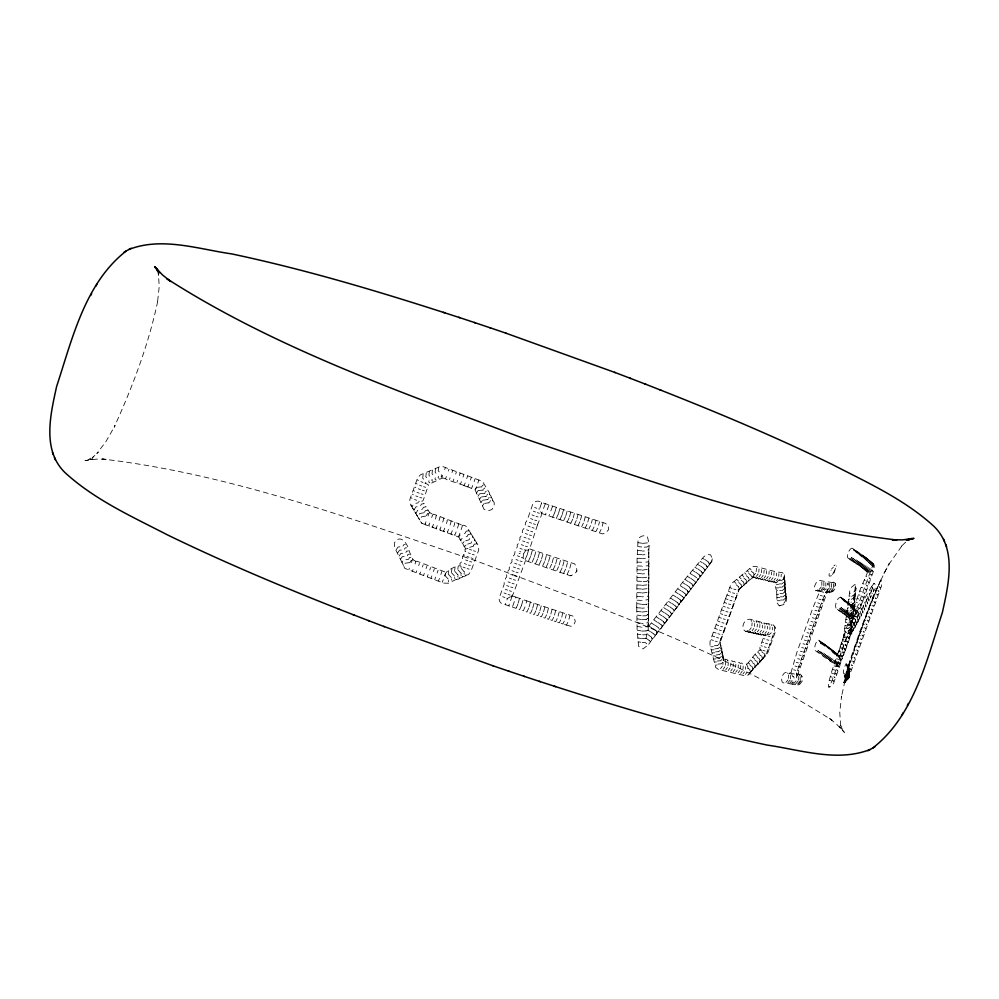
<?xml version="1.0" encoding="UTF-8"?>
<svg xmlns="http://www.w3.org/2000/svg" width="999" height="999" viewBox="0 0 999 999"><rect width="100%" height="100%" fill="white"/><g stroke="black" fill="none" stroke-linecap="round" stroke-linejoin="round"><path stroke-width="0.75" stroke-dasharray="5 3.75" d="M849.749 671.216L848.114 669.093L845.266 673.888C840.846 674.874 845.004 666.021 846.103 663.561L848.064 666.083C852.11 669.879 839.747 675.848 845.604 674.462L848.151 671.178L848.401 666.658M849.462 674.812L846.915 678.096L845.092 678.721L848.875 675.336L849.25 673.813L846.715 677.122C842.207 678.721 850.286 675.336 849.025 673.014L850.898 671.478L881.53 585.963L881.767 581.443L880.718 580.082L873.163 596.216L859.265 633.204L847.839 666.945L848.139 671.178L844.18 675.599L845.891 675.024L848.451 671.74L848.688 667.22L846.453 664.16L848.775 669.13M636.725 607.167L637.125 629.607L638.586 646.303L642.981 648.913L648.051 645.029L645.391 642.619L641.495 642.469M868.531 559.602L869.879 561.351L869.754 563.673L868.531 559.602L866.995 558.753L867.756 561.838L867.869 559.765L866.47 557.942L852.06 548.151C848.476 548.988 844.505 559.777 850.211 558.441M869.442 560.327L870.828 562.125L870.703 564.572L870.504 562.3L868.993 560.364M870.366 561.088L871.752 562.887L871.615 565.459L871.415 563.074L869.917 561.113M871.278 561.875L872.626 563.636L872.489 566.346L872.277 563.823L870.828 561.913M722.252 653.821L723.576 657.929L722.889 664.585M847.951 669.567L846.116 663.586M745.641 666.708L745.441 669.293M723.513 659.103L726.935 659.515L727.809 660.514L729.457 660.127L730.344 661.138L732.03 660.789L732.829 661.725L734.415 661.288L735.276 662.287L736.85 661.85L737.737 662.849L739.285 662.424L740.172 663.436L741.72 662.999L742.582 663.985L746.415 664.023L747.951 667.27L747.839 669.767M757.392 624.125L757.13 626.972M765.022 625.811L764.847 628.471M769.979 626.873L769.854 629.407M772.414 627.384L772.327 629.857M792.619 684.253L784.889 682.979C778.471 683.878 782.904 669.467 787.574 672.989L788.673 672.315L789.547 673.276C792.257 671.278 792.669 677.547 792.557 679.17M819.954 606.843L797.552 670.029L796.478 673.601L796.428 679.894M840.084 659.39L840.034 660.164L840.097 658.029L838.086 654.632L838.486 652.434L849.562 618.868L850.649 618.656M856.63 614.248L856.655 613.099M856.842 611.013L852.996 606.618L853.596 607.492M720.316 642.307L720.529 646.141L719.842 641.745L739.135 589.385L719.917 643.069L719.867 641.77M720.966 645.416L721.128 649.2L720.441 644.792M856.493 563.011L855.931 563.873L857.654 563.898M856.98 564.073L858.765 564.772M858.178 564.922L859.852 565.634M859.377 565.759L860.913 566.483M872.139 562.649L873.476 564.373L873.326 567.207L873.114 564.572L871.74 562.737M445.017 575.362L445.417 574.288C444.567 571.166 460.914 562.737 461.238 566.895L461.014 567.507M489.385 494.63L489.535 493.031L482.442 481.318L441.396 466.046L420.454 474.812L417.607 477.947L409.915 499.263L409.665 502.335L412.088 506.793L413.736 503.721L418.106 502.859M490.871 497.814L491.158 496.328L489.585 494.33M492.357 500.998L492.694 499.463L491.171 497.365M409.865 562.587L404.795 563.286L403.509 565.534L404.757 568.356L443.431 583.079L448.351 583.254L456.443 579.308M456.443 579.432L458.891 578.995L459.602 577.809M459.59 578.084L462.087 577.534L462.762 576.311M462.749 576.735L465.272 576.061L465.934 574.812M541.495 512.45L541.258 515.721L537.45 524.837M761.962 651.198L759.864 649.25L759.977 647.327L763.723 636.613L764.572 635.152L765.946 634.914M524.05 549.85L527.834 550.187L529.67 548.926L537.524 524.825M529.67 548.926L574.6 563.873L576.585 567.045L576.86 571.278L573.938 574.413L570.329 575.774L525.486 560.626L524.675 558.99L521.391 557.28M636.725 607.117L637.087 557.604L638.111 539.085C640.109 536.088 644.23 534.577 647.377 536.813C648.463 540.846 651.173 549.562 646.715 550.911L642.432 551.061M648.925 549.138L648.563 554.208L642.419 554.882M648.938 552.484L648.551 558.016L642.394 558.703M642.332 570.167L648.801 569.08L648.938 555.968M648.938 559.54L648.538 561.838L642.382 562.524M648.938 566.545L648.501 569.467M648.938 563.061L648.513 565.646L642.357 566.346M648.751 568.518L648.476 573.276L642.307 573.975M648.938 570.079L648.451 577.085L642.27 577.797M648.925 573.763L648.738 580.494L647.727 580.469M648.9 577.459L648.401 584.715L642.207 585.414M648.888 581.168L648.376 588.523L642.17 589.235M648.863 584.877L648.339 592.32L642.145 593.044M648.838 588.598L648.588 599.512L642.057 600.661M648.813 592.332L648.301 596.128L642.107 596.853M648.776 596.141L648.563 603.321L646.328 604.32M648.488 602.747L648.189 607.542L641.982 608.266M648.701 603.808L648.151 611.338L641.932 612.075M648.663 607.567L648.401 618.506L647.377 618.518M648.626 611.338L648.438 614.71L647.414 614.722M648.588 615.109L647.976 626.535L641.733 627.285M648.538 618.955L648.014 622.739L641.783 623.488M648.476 622.964L647.976 626.535M648.239 625.511L648.226 629.757L645.891 638.536M649.15 640.297L650.461 641.932L647.552 645.666M651.96 638.548L652.896 638.199L649.675 642.944M653.958 634.078L655.269 635.726L651.785 640.222M656.78 632.33L657.704 631.98L653.895 637.487M655.344 625.386L658.641 627.809L659.115 629.208L660.102 628.87L656.056 634.702M661.163 624.725L662.462 626.41L658.291 631.805M664.859 623.301L664.884 622.639L663.985 622.976M665.946 618.481L667.245 620.192L660.539 628.883M669.63 617.082L668.343 615.359M672.027 613.96L672.065 613.286L671.166 613.623M674.412 610.851L673.114 609.115M676.785 607.729L675.499 605.993M679.17 604.62L679.208 603.933L678.333 604.258M680.706 601.123L681.593 600.811L662.762 625.986M683.928 598.376L682.642 596.603M686.301 595.254L685.014 593.481M688.673 592.132L688.711 591.433L687.849 591.745M691.033 589.01L691.083 588.299L690.222 588.611M692.594 585.476L693.443 585.177L693.406 585.889L667.357 620.004M688.523 592.245L695.704 582.754L694.492 580.943M695.704 582.754L698.139 579.532L696.852 577.809M699.7 576.073L700.536 575.774L700.486 576.51L693.144 586.076M702.06 572.939L702.884 572.639L702.846 573.376L698.139 579.532M704.42 569.792L705.244 569.505L705.207 570.242L700.599 576.273M706.78 566.658L707.592 566.358L707.554 567.107L703.059 573.001M709.128 563.511L709.939 563.224L709.902 563.973L705.531 569.717M684.64 579.645L703.721 556.818L706.942 554.507L710.601 554.845L712.362 558.866L712.25 560.839L708.166 566.221M723.513 660.351L723.638 658.004M750.636 671.49L748.613 674.762L745.454 675.923L718.606 669.592L715.684 667.457L710.027 645.366L710.039 641.383L725.499 598.726M755.481 666.208L752.172 670.217L764.622 656.231L766.895 652.647L768.318 647.252M760.364 660.863L757.941 664.622L756.73 664.884M762.749 658.216L760.314 661.987L758.99 662.25M765.072 655.581L762.687 659.34L761.288 659.602M748.288 630.831L745.679 631.468L743.456 629.57C741.545 625.149 744.929 619.018 750.012 619.193L766.258 623.538L772.539 624.188L775.511 627.509L775.261 632.03L767.607 653.408L765.059 656.693L763.598 656.955M725.549 598.638L731.143 583.928L752.135 566.608L755.544 566.433L776.098 571.828L782.442 572.627L784.39 574.862L783.716 579.12M784.39 574.862L784.115 582.429M826.985 588.985L827.597 591.096L799.637 669.193L796.965 676.623L795.042 678.234M835.414 568.294L834.252 572.514L832.092 575.274L835.276 569.255L834.902 567.657M836.475 566.108L836.375 565.958M839.472 663.348L840.122 663.299L840.009 665.371L833.603 683.254L831.056 686.538L828.533 687.125L828.72 682.18L831.817 671.203L843.481 637.037L849.762 591.046L851.323 587.412L855.032 584.39L856.168 585.739L855.931 590.272L851.935 593.518M840.758 662.587L840.871 660.426L842.569 658.216L842.681 656.156L842.032 656.193M842.095 658.865L842.207 656.718L843.843 654.645L850.249 636.775L850.586 633.716C848.725 617.607 853.858 601.311 855.519 584.952M843.418 655.144L850.074 636.55L850.199 634.402L849.525 634.44M848.238 678.92L847.439 672.327L848.775 674.05L848.526 678.571M850.686 633.89L850.898 629.994M850.711 629.083L850.898 629.894C840.309 647.402 838.011 669.18 829.07 687.212M848.775 678.209L849.025 673.688L847.651 671.902L848.675 676.286M848.988 677.821L849.362 668.806L847.502 666.308M872.539 563.424L874.287 565.097L874.038 569.617L851.41 632.842L846.465 637.275M850.823 629.395L851.885 633.828L849.999 636.251L850.336 635.052M852.197 626.048L853.596 629.12L853.496 630.881L851.635 633.291L851.972 632.092M856.031 610.152L855.893 612.799L854.957 608.891M853.808 623.076L855.206 626.161L855.107 627.934L853.258 630.319L853.596 629.12M855.394 620.104L856.805 623.189L856.705 624.987L854.869 627.36L855.206 626.161M856.98 617.132L858.303 622.027L856.368 624.412M858.553 614.16L859.877 619.068L857.941 621.44M860.114 611.176L861.438 616.096L859.515 618.481M861.662 608.191L862.999 613.124L861.063 615.509M863.211 605.194L864.547 610.152L862.612 612.524M864.734 602.197L866.071 607.18L864.135 609.552M866.245 599.2L867.594 604.195L865.658 606.555M867.756 596.203L869.105 601.198L867.169 603.571M869.255 593.194L870.604 598.214L868.668 600.574M871.403 586.888L874.063 583.254L871.328 591.246L872.102 595.217L870.266 597.452M872.202 587.162L873.675 590.222L873.576 592.22L871.877 594.393L872.202 593.231M774.487 626.198L774.4 631.181L768.843 647.489M843.743 682.579L847.402 679.457M845.978 681.855L844.13 682.479L845.703 681.281M880.718 580.082L869.005 608.154L853.171 652.372L847.127 671.728L848.563 674.163L848.039 678.521L844.542 681.755L846.44 681.106M846.615 680.719L844.767 681.343L846.116 680.519M846.79 664.81L847.864 666.957L843.718 682.479M780.157 579.507C775.449 580.769 773.351 591.346 779.12 591.046M776.573 591.133L776.822 594.343L779.445 594.255M860.476 566.595L861.925 567.332M861.525 567.432L862.911 568.156M862.587 568.244L863.848 568.98M863.648 569.03L864.759 569.78M425.836 482.23C424.275 484.602 429.72 483.441 428.171 486.051L423.189 500.312L422.327 501.223L418.531 500.949M785.664 593.943L784.739 577.584M776.822 594.343L776.985 602.747L779.232 605.806C783.84 605.456 787.15 599.762 785.551 595.654L785.539 592.782M785.926 597.04L785.551 595.654M844.292 675.424L844.392 676.161L846.153 675.561L848.7 672.277L848.95 667.757L847.052 665.284L848.413 671.69L844.18 675.599M848.388 668.069C851.897 672.752 844.093 674.1 844.817 677.21L846.565 676.623L849.113 673.326M844.692 676.847L848.863 672.639M849 673.326L844.942 677.01L845.017 678.234L846.827 677.622L849.387 674.337M511.276 596.84L513.299 593.818L525.486 560.626M848.313 678.159L849.575 675.199M848.763 677.397L849.237 675.711M849.15 675.636L848.139 678.321M849.312 674.575L848.538 677.359M790.921 672.926L796.965 652.172L813.011 607.579L819.068 592.956L825.374 587.499M576.885 570.641L576.498 571.753M648.526 602.147L648.738 599.999M648.9 545.791L646.728 547.09L642.457 547.24M721.041 647.851L721.902 648.9L721.715 652.272L721.628 648.538M722.289 653.483L721.678 650.986M712.362 558.866L710.801 562.712M864.585 569.942L865.634 570.579M865.496 570.704L866.483 571.366M866.42 571.416L867.419 572.702L860.451 588.96L853.945 607.579M847.701 666.857L849.512 669.318L849.162 677.434L845.691 682.205L843.805 682.854M825.611 592.257L827.996 591.495L825.611 592.257L819.979 606.693L820.903 607.255M827.671 589.61L825.811 592.17M848.888 674.762L845.104 678.046L845.166 679.17L846.952 678.571L849.5 675.287M845.179 678.521L844.33 682.13L846.228 681.493M856.805 623.189L856.443 624.338M858.403 620.204L858.041 621.353M859.977 617.232L859.615 618.369M861.55 614.248L861.188 615.384M863.099 611.251L862.749 612.387M864.647 608.266L864.297 609.402M866.183 605.269L865.846 606.443M867.706 602.26L867.382 603.433M869.217 599.263L868.868 600.387M870.716 596.253L870.391 597.414M873.675 590.222L873.363 591.371L875.037 589.21L875.286 584.69L874.375 583.503M831.53 575.724L829.482 576.211L828.97 575.137L829.707 571.553L831.305 569.929M788.536 674.999L788.548 678.383M790.546 675.324L790.559 678.783M798.301 676.46L798.326 680.244M800.162 676.71L800.187 680.569M821.815 582.042L821.827 585.414M823.838 582.367L823.85 585.814M825.811 582.667L825.836 586.201M827.372 583.179L827.372 584.977M828.321 583.329L828.333 585.139M829.694 583.241L829.719 586.937M831.58 583.503L831.618 587.287M833.441 583.753L833.478 587.612M460.164 534.927L458.641 537L425.749 524.85L425.062 523.314M429.42 526.236L428.721 524.737M433.079 527.622L432.392 526.161M463.798 485.339L446.116 479.408L445.367 478.246M436.738 528.983L436.076 527.572M440.359 530.319L439.76 528.995M444.056 531.705L443.456 530.407M447.752 533.066L447.152 531.818M451.411 534.415L450.849 533.229M455.069 535.739L454.557 534.64M492.744 500.399L494.23 502.609L494.13 506.456L491.808 509.54L488.598 510.689L484.115 509.465L475.037 489.835L467.495 486.75M466.034 545.067L464.435 546.64L458.266 536.038M849.412 676.61L846.852 679.894L844.992 680.531L848.426 677.497M848.588 676.972L845.079 680.119L846.927 679.47L849.475 676.186M849.512 675.736L846.952 679.02L845.142 679.645L848.725 676.435L847.252 679.657M412.063 560.789L411.363 562.474M415.759 562.137L415.022 563.998M428.696 514.31L428.009 515.996M419.468 563.486L418.693 565.521M432.405 515.659L431.668 517.519M445.342 467.819L444.655 469.518M423.176 564.835L422.365 567.032M436.101 517.007L435.339 519.043M449.038 469.18L448.314 471.041M426.898 566.171L426.049 568.543M439.822 518.344L439.011 520.554M452.747 470.529L451.973 472.552M430.619 567.519L429.732 570.054M443.544 519.692L442.682 522.065M456.468 471.865L455.644 474.075M434.353 568.856L433.429 571.565M447.265 521.028L446.378 523.576M460.177 473.214L459.328 475.586M438.099 570.192L437.125 573.064M450.999 522.377L450.062 525.087M463.911 474.55L463.012 477.097M441.833 571.515L440.821 574.562M454.732 523.701L453.758 526.585M467.632 475.924L466.708 478.596M445.367 573.788L444.53 576.061M458.479 525.037L457.467 528.084M471.353 477.322L470.404 480.107M462.225 526.373L461.176 529.582M475.074 478.758L474.113 481.605M478.821 480.094L477.822 483.104M512 595.791L515.871 597.127L512.412 607.067L505.107 604.582C501.273 604.732 498.239 601.186 499.388 597.427L504.17 584.353L504.17 582.255L505.457 580.606L505.419 578.496L506.73 576.848L506.668 574.737L508.004 573.089L507.954 570.991L509.315 569.368L509.265 567.257L510.639 565.646L510.576 563.536L511.95 561.913L511.888 559.802L513.274 558.191L513.211 556.081L514.597 554.47L515.184 550.486L517.257 547.027L517.207 544.917L518.606 543.319L518.556 541.208L519.942 539.61L519.905 537.499L521.291 535.889L521.253 533.791L522.627 532.18L522.589 530.082L523.976 528.471L523.976 526.398L525.362 524.787L525.387 522.714L526.748 521.103L526.798 519.043L528.146 517.42L532.667 504.458C534.203 500.861 538.748 500.062 541.67 502.485L605.544 523.414L608.216 525.824L608.516 529.782L605.831 532.879L602.459 533.928L541.495 513.411M528.633 549.737L527.097 555.094M541.421 503.508L541.67 502.485M519.517 598.339L517.882 604.12M532.28 550.536L530.669 556.281M545.304 503.783L541.645 513.461M535.814 551.773L534.24 557.38M548.951 505.019L545.417 514.772M515.934 597.127L526.773 600.874L525.274 606.306M539.348 553.021L537.824 558.491M552.597 506.231L548.888 515.996M530.394 602.135L528.933 607.442M542.869 554.258L541.396 559.59M556.231 507.48L554.857 512.275M534.003 603.396L532.604 608.553M546.403 555.481L544.979 560.676M559.852 508.753L558.553 513.349M537.624 604.645L536.263 609.665M549.912 556.705L548.538 561.763M563.498 509.952L562.225 514.485M541.221 605.894L539.922 610.751M553.434 557.929L552.11 562.837M567.12 511.138L565.884 515.596M544.83 607.13L543.568 611.85M556.942 559.14L555.669 563.911M570.741 512.362L569.555 516.695M548.414 608.366L547.215 612.924M560.451 560.339L559.215 564.972M574.35 513.611L573.214 517.794M552.01 609.59L550.861 613.998M563.948 561.55L562.762 566.033M577.971 514.772L576.86 518.881M555.581 610.814L554.495 615.072M567.444 562.737L566.308 567.082M581.58 515.946L580.506 519.967M559.153 612.025L558.116 616.133M570.928 563.923L569.842 568.131M585.164 517.145L584.14 521.041M562.724 613.224L561.738 617.182M588.748 518.369L587.774 522.115M566.283 614.422L565.347 618.231M592.345 519.48L591.396 523.176M569.83 615.621L568.943 619.268M595.928 520.629L595.017 524.225M599.487 521.803L598.626 525.274M603.034 522.989L602.235 526.311M512.212 595.904L508.778 605.806M719.105 643.793L719.355 643.156M725.474 665.159L725.761 661.925M728.046 665.709L728.321 662.549M730.594 666.258L730.856 663.161M733.129 666.795L733.366 663.761M756.168 571.628L756.48 568.331M735.626 667.307L735.851 664.347M758.765 572.19L759.053 568.968M738.111 667.819L738.323 664.934M761.325 572.752L761.6 569.592M740.584 668.331L740.771 665.496M763.885 573.289L764.135 570.204M751.86 625.911L752.097 622.789M743.019 668.818L743.194 666.058M766.408 573.826L766.645 570.804M754.507 626.448L754.72 623.401M768.918 574.35L769.143 571.391M771.403 574.862L771.603 571.977M759.727 627.484L759.902 624.587M773.863 575.362L774.05 572.539M762.299 627.984L762.462 625.174M776.31 575.849L776.473 573.101M778.721 576.336L778.883 573.651M767.369 628.945L767.482 626.286M781.118 576.798L781.255 574.188M517.857 604.17L516.446 607.579M521.466 605.531L519.68 609.565L512.412 607.067M525.049 606.917L523.326 610.764L519.68 609.565M554.72 512.662L552.647 517.207M558.354 513.923L556.293 518.419M847.127 671.728L847.539 666.395M423.151 474.488L422.702 478.184L425.799 481.493M426.261 473.026L425.799 476.698L428.921 480.057M429.383 471.54L428.896 475.212L432.055 478.608M432.492 470.067L432.005 473.726L435.202 477.16M435.614 468.593L435.102 472.252L438.336 475.724M438.686 467.307L438.224 470.766L441.483 474.275M448.751 570.579L448.214 573.788M451.91 569.08L451.411 572.215M455.069 567.594L454.607 570.654M458.241 566.096L457.804 569.08M847.751 670.666C859.365 634.502 871.24 597.027 889.472 563.149L884.003 573.289L884.839 571.79M844.992 680.531L845.129 679.894M847.976 668.056L849.699 670.292L849.3 677.035L846.752 680.319L844.929 680.931L848.226 678.009M657.704 631.98L657.33 632.729M660.102 628.87L659.665 629.682M662.499 625.749L662.012 626.623M667.282 619.53L666.72 620.466M669.667 616.408L669.093 617.357M672.065 613.286L671.478 614.248M674.45 610.177L673.838 611.151M676.822 607.055L676.348 608.004M679.208 603.933L678.995 604.795M683.965 597.677L681.343 601.673M686.338 594.555L683.716 598.551M688.711 591.433L686.113 595.429M691.083 588.299L690.846 589.173M695.804 582.042L695.404 582.979M698.176 578.908L697.589 579.895M700.536 575.774L699.987 576.723M702.884 572.639L702.497 573.463M705.244 569.505L704.782 570.392M707.592 566.358L707.255 567.132M750.911 671.415L748.613 674.762M753.321 668.781L749.912 672.777M755.731 666.146L754.557 667.519M758.129 663.498L754.582 667.582M760.514 660.851L759.377 662.3M762.899 658.204L761.75 659.665M765.271 655.556L764.135 657.017M844.942 680.931L841.27 697.764L841.558 696.066L839.772 712.512L840.609 725.574L840.309 723.626L842.969 731.181L839.447 726.211L844.417 732.429L836.45 724.025L828.246 717.469L832.017 720.229C722.464 650.037 598.039 607.142 477.035 561.188C354.495 519.98 231.256 474.163 102.185 458.991L106.856 459.265L96.416 459.128L84.99 460.601L92.757 458.928L86.925 460.551L93.806 456.418L92.37 457.742L98.252 452.172L96.828 453.496L105.807 441.808L114.997 425.711L114.161 427.21C132.567 386.8 148.514 344.755 157.73 301.236L157.442 302.934L159.228 286.488L158.391 273.426M403.009 545.991L403.721 544.717L405.269 544.617M404.445 549.238L405.157 547.927L406.668 547.827M418.643 502.247L419.18 501.136M405.869 552.484L406.605 551.123L408.079 551.036M420.567 505.606L421.566 504.033L424.125 503.671L422.727 500.986M407.317 555.719L408.042 554.333L409.49 554.233M422.49 508.953L423.501 507.33L426.086 506.83L424.15 503.596M408.753 558.965L409.49 557.529L410.901 557.442M424.425 512.3L425.437 510.614L428.022 510.089L426.086 506.83M410.202 562.212L410.914 560.751M426.348 515.646L427.322 513.948M482.117 485.864L483.354 484.802M483.628 488.998L484.815 487.987M485.152 492.132L486.263 491.171M486.663 495.254L487.724 494.355M488.186 498.389L489.185 497.539M489.697 501.51L490.646 500.711M510.501 596.778L507.542 598.413L505.107 604.582M523.576 553.758L525.811 550.362M541.408 503.521L539.485 509.178L540.796 512.137M476.461 487.537L475.037 489.835M477.922 490.796L476.486 493.094M462.125 538.311L460.701 540.234L459.852 539.36M479.395 494.068L477.972 496.278M464.085 541.695L462.687 543.481L461.888 542.669M480.869 497.327L479.47 499.463M482.33 500.586L480.956 502.647M483.803 503.846L482.442 505.831M461.913 525.849C463.748 523.588 468.531 527.597 468.793 530.019L468.381 530.993M468.793 530.094L470.779 533.266L470.354 534.265M470.779 533.341L472.777 536.5L472.34 537.537M472.777 536.563L474.762 539.735L474.313 540.809M474.775 539.785L476.76 542.969L476.286 544.08M648.376 588.523L648.613 587.35M648.339 592.32L648.588 591.133M648.301 596.128L648.551 594.929M648.151 611.338L648.413 610.152M648.114 615.134L648.376 613.935M783.94 579.183L784.128 576.947M784.64 588.836L784.889 586.276M784.989 592.107L785.089 589.36M855.144 591.258L855.706 589.847M851.348 599.412L854.545 597.202L854.669 593.718L855.069 599.063L851.036 602.347M854.844 598.638L854.232 600.149M854.545 601.56L853.92 603.084L850.711 605.282M853.546 610.289L852.909 611.875L849.687 614.06M853.196 613.199L852.547 614.797L849.325 616.982M852.834 616.096L852.172 617.719L848.95 619.892M852.459 618.993L851.797 620.629L848.563 622.802M847.751 628.608L850.998 626.448L851.685 624.775M851.273 627.659L850.586 629.345L847.339 631.493M850.861 630.531L850.161 632.242L846.915 634.39M428.971 480.731L428.746 482.042L429.932 482.867M432.105 479.233L431.855 480.581L433.017 481.393M435.239 477.734L434.977 479.12L436.101 479.907M438.374 476.248L438.086 477.659L439.185 478.434M441.521 474.75L441.196 476.161M442.594 475.249L442.157 476.735M425.949 521.74L425.512 523.226M446.341 476.535L445.829 478.159M409.315 568.219L408.866 569.705M429.695 523.026L429.183 524.65M450.087 477.822L449.5 479.582M413.049 569.505L412.537 571.128M433.441 524.3L432.867 526.061M453.846 479.108L453.196 481.006M416.808 570.791L416.221 572.552M437.2 525.586L436.551 527.484M457.604 480.382L456.88 482.417M420.567 572.065L419.905 573.963M440.971 526.86L440.247 528.896M461.376 481.668L460.589 483.828M424.325 573.351L423.601 575.387M444.742 528.146L443.943 530.319M465.159 482.942L464.298 485.239M428.096 574.625L427.297 576.798M448.514 529.42L447.652 531.718M468.931 484.203L468.007 486.65M431.868 575.899L431.019 578.184M452.297 530.694L451.361 533.129M472.727 485.477L471.715 488.049M435.651 577.172L434.752 579.545M456.081 531.955L455.082 534.54M476.511 486.738L475.799 488.786M439.435 578.433L438.511 580.869M459.865 533.229L458.803 535.939M443.231 579.707L442.232 582.267M448.289 580.357L448.651 581.743M451.436 578.921L451.785 580.232M454.582 577.472L454.92 578.733M457.742 576.036L458.054 577.222M460.901 574.6L461.188 575.724M464.048 573.164L464.323 574.213M523.151 557.792L523.476 554.033M527.072 555.169L525.087 559.64M530.619 556.418L528.471 561.151M534.128 557.717L532.03 562.337M537.637 559.015L535.589 563.523M541.146 560.314L539.135 564.697M561.95 515.259L559.939 519.617M544.642 561.6L542.682 565.859M565.534 516.583L563.573 520.804M528.658 608.229L526.948 612.012L523.326 610.764M548.139 562.887L546.228 567.02M569.118 517.894L567.207 521.99M532.255 609.54L530.556 613.261L526.948 612.012M551.635 564.16L549.762 568.181M572.702 519.205L570.841 523.176M535.839 610.864L534.19 614.46L530.556 613.261M555.119 565.434L553.296 569.33M576.273 520.516L574.462 524.35M539.423 612.175L537.812 615.634L534.19 614.46M558.591 566.708L556.818 570.479M579.845 521.803L578.084 525.511M542.994 613.473L541.408 616.87L537.812 615.634M562.075 567.969L560.339 571.615M583.404 523.101L581.693 526.673M565.546 569.218L563.861 572.739M546.565 614.772L545.004 618.081L541.408 616.87M586.962 524.388L585.302 527.822M569.005 570.466L567.37 573.876M550.124 616.058L548.601 619.268L545.004 618.081M590.509 525.661L588.898 528.971M553.671 617.345L552.21 620.416L548.601 619.268M594.055 526.935L592.482 530.107M557.23 618.618L555.769 621.628L552.322 620.516M597.577 528.196L596.066 531.243M560.764 619.892L559.34 622.814L555.769 621.628M601.111 529.445L599.637 532.367M564.298 621.153L562.912 623.963L559.34 622.814M567.819 622.414L566.483 625.087L562.912 623.963M870.728 590.184L871.378 591.221L850.811 629.782L850.611 628.97M849.475 624.937L856.355 612.911M432.13 515.209L433.728 514.173L462.4 525.174M435.839 516.545L436.513 515.609M415.497 561.688L416.845 561.163L445.554 572.165M439.548 517.894L440.197 516.982M443.256 519.218L443.843 518.381M446.978 520.554L447.552 519.742M450.711 521.89L451.286 521.091M454.445 523.214L454.982 522.465M458.179 524.537L458.641 523.838M521.565 605.232L523.164 599.6M473.314 546.041L474.238 544.155L475.686 544.018M856.867 613.498L857.379 610.876L871.39 586.9M414.048 510.114L415.671 507.005L420.079 506.156M396.253 549.625L398.052 547.015L402.497 546.565M410.689 504.994L415.971 513.411L417.619 510.277L422.053 509.453M397.689 552.834L399.463 550.224L403.958 549.775M399.125 556.043L400.886 553.446L405.432 552.984M414.672 511.738L417.894 516.683L419.555 513.561L424.026 512.737M400.562 559.253L402.31 556.655L406.905 556.181M416.608 515.009L419.83 519.955L421.516 516.833L426.011 516.021M403.509 565.534L401.985 562.462L403.346 560.089L408.379 559.39M845.166 679.17L849.262 675.262M647.202 633.728L645.941 634.74L641.62 634.877M738.448 589.86L749.188 580.244L745.928 583.091M755.606 573.189L750.199 579.682M758.154 573.876L756.405 576.348M760.689 574.537L758.965 576.96M763.199 575.199L761.5 577.559M765.684 575.836L764.023 578.146M722.327 666.158L720.541 668.693M768.156 576.473L766.52 578.733M724.874 666.832L723.126 669.305M770.604 577.11L768.98 579.295M727.409 667.494L725.686 669.917M773.026 577.722L771.44 579.857M729.919 668.156L728.221 670.516M775.424 578.321L773.975 580.344M751.198 627.784L749.462 630.157M732.404 668.806L730.731 671.116M777.796 578.921L776.273 580.943M753.795 628.446L752.085 630.756M734.864 669.442L733.229 671.69M756.368 629.108L754.695 631.343M737.312 670.067L735.701 672.252M758.915 629.745L757.279 631.917M739.735 670.679L738.149 672.814M761.438 630.381L759.927 632.442M742.132 671.291L740.584 673.363M763.935 630.993L762.362 633.041M744.517 671.877L742.981 673.9M766.408 631.605L764.934 633.553M746.865 672.464L745.366 674.425M768.855 632.205L767.394 634.09M771.278 632.779L769.267 634.552L765.059 635.052M851.648 596.465L854.832 594.255L854.957 590.771L855.619 591.62M854.545 597.202L855.369 596.141L855.893 588.686L855.219 587.812L855.768 588.836M850.386 608.216L853.596 606.018L853.77 602.547L854.37 603.309M850.037 611.138L853.258 608.953L853.446 605.481L853.783 610.751L852.909 611.875M848.163 625.699L851.398 623.538L851.672 620.092L851.922 625.249L851.048 626.336M516.033 608.341L516.433 607.592M871.84 570.691L872.277 570.117L871.078 571.515L867.469 572.564M819.168 589.447L821.278 586.975M821.178 589.772L823.338 587.237M830.768 591.233L833.203 588.399M785.888 682.404L787.986 679.932M787.899 682.742L790.059 680.207M789.872 683.054L792.082 680.456M792.494 683.391L793.643 682.055M793.743 683.653L796.066 680.931M797.477 684.19L799.912 681.355M828.908 590.958L831.293 588.186M791.545 683.241L792.669 681.917M795.629 683.928L798.001 681.156M802.609 654.994L803.596 655.594M888.635 564.66L902.172 545.504L900.748 546.828L906.63 541.258L905.194 542.582M648.388 626.76L684.615 579.67M752.16 670.179L750.336 672.652M844.717 676.51L846.378 676.098L848.925 672.814L849.175 668.294L847.277 665.846M746.715 664.323C751.31 660.077 755.731 651.261 761.076 649.725M818.581 610.364L819.58 610.976M752.409 577.847L753.546 576.448M854.145 618.581L850.424 618.718M834.202 651.798L836.6 654.308L836.475 656.643L835.089 652.322L837.549 655.082L837.412 657.542L836.525 653.87M836.038 653.246L838.461 655.844L838.323 658.428L837.399 654.595M836.912 653.958L839.347 656.593L839.197 659.303L838.248 655.294M784.552 585.651L784.852 580.544M784.852 588.873L785.014 583.566M785.139 592.095L785.164 586.6M785.414 595.304L785.326 589.635M785.689 598.526L786.213 593.631L785.314 592.494M854.832 594.255L855.656 593.206M853.92 603.084L854.769 601.997L854.382 596.665L854.894 597.739M853.596 606.018L854.445 604.919M853.258 608.953L854.12 607.829L854.083 599.6L854.582 600.699M852.547 614.797L853.433 613.661L853.121 608.403L853.596 609.565M852.172 617.719L853.071 616.558L852.771 611.338L853.233 612.512M851.797 620.629L852.696 619.455L852.422 614.26L852.871 615.446M851.398 623.538L852.322 622.352L852.559 617.832L852.047 617.17L850.698 617.794L853.808 615.396L852.147 617.132L852.497 618.381M850.586 629.345L851.523 628.134L851.285 623.001L851.71 624.238M850.161 632.242L851.111 631.018L850.898 625.898L851.298 627.16M831.168 649.55L833.528 651.922L833.428 653.87L832.666 650.898M832.217 650.312L834.59 652.722L834.477 654.807L832.342 649.825M833.016 650.811L835.614 653.521L835.489 655.731L834.664 652.409M827.559 589.984L829.345 587.974M855.319 616.82L856.58 616.47M826.648 646.39L826.435 645.591L828.958 648.576L828.883 650.024L828.258 647.752M827.821 647.19L827.634 646.428L830.157 649.437L830.069 650.998L827.846 646.453M828.596 647.527L831.318 650.274L831.23 651.96L830.531 649.338M830.094 648.776L832.442 651.098L832.342 652.921L831.618 650.124M468.019 548.339L464.997 549.25L465.097 551.311L463.723 552.822L463.836 554.882L462.45 556.393L462.587 558.466L461.176 559.977L461.376 562.062L459.927 563.561L460.077 564.972M419.842 519.955L418.556 518.306M820.616 642.707L821.053 643.93L821.078 643.256C817.856 635.152 813.074 647.165 815.371 650.624L830.706 661.588L832.816 661.326L834.065 659.727L831.73 662.374L833.803 662.112L835.114 660.414L832.629 663.149L834.752 662.886L836.138 661.101L833.541 663.91L835.664 663.648L837.125 661.775L834.477 664.66L836.55 664.397L838.074 662.437L835.176 664.822L836.65 666.395C848.139 632.305 860.651 597.702 873.326 563.973L872.926 563.336M821.565 643.056L821.29 641.995L823.8 646.003L823.301 644.43M822.889 643.905L822.614 642.869L825.124 647.015L824.587 645.279M824.175 644.742L823.925 643.781L826.473 646.852L826.41 648.026L825.848 646.103M825.424 645.566L825.211 644.742L827.734 647.714L827.659 649.025L827.072 646.927M740.896 587.612L741.658 587.1L738.511 589.959M743.431 585.339L744.18 584.827L740.971 587.712M745.966 583.154L746.678 582.542L743.468 585.439M820.216 642.195L819.929 641.083L822.439 644.967L821.977 643.568M441.208 476.186L442.12 478.121L428.284 484.64M415.684 561.263L413.037 559.765L410.939 560.726M647.702 580.469L646.54 581.455L642.245 581.605M647.389 614.722L646.203 615.734L641.882 615.884M646.153 619.542L647.352 618.518M646.003 630.943L647.839 630.332M781.38 580.794L783.378 579.083M781.693 584.04L783.691 582.33M781.992 587.275L783.99 585.564M717.432 645.591L719.055 644.205M782.279 590.509L784.277 588.798M718.031 648.663L719.667 647.252M782.567 593.743L784.565 592.032M718.618 651.723L720.279 650.299M782.841 596.965L784.839 595.254M719.205 654.782L720.878 653.346M783.104 600.187L785.114 598.476M719.779 657.841L721.478 656.393M720.341 660.901L722.065 659.427M720.903 663.948L722.652 662.462M824.612 590.047L826.023 588.836M559.977 572.352L560.676 572.14M563.424 573.501L564.185 573.264M567.694 574.388L566.908 574.65M755.269 576.997L752.846 577.185M753.471 577.734L754.844 577.297L755.993 578.346L757.804 577.634M755.993 578.346L757.379 577.909L758.628 578.933L760.314 578.246M758.528 578.945L759.939 578.508L761.051 579.545L762.799 578.858M761.138 579.557L762.424 579.095L763.473 580.119L765.259 579.445M765.009 579.657L765.908 580.694L767.707 580.032M767.469 580.232L768.343 581.256L770.129 580.606M768.343 581.256L772.527 581.181M770.791 581.805L774.899 581.73M745.679 631.468L749.138 632.155L750.886 631.443M748.276 632.08L751.723 632.754L753.471 632.055M750.886 632.667L754.27 633.329L756.018 632.654M753.433 633.254L756.805 633.903L758.541 633.241M755.943 633.816L759.302 634.452L761.026 633.816M758.441 634.377L761.787 635.002L763.498 634.365M851.136 605.207L850.324 604.395L853.371 607.929L853.246 610.214C853.895 606.643 847.664 601.635 854.295 608.678L854.157 611.088L853.296 607.504M852.746 606.805L852.11 605.869L855.181 609.427L855.044 611.95L854.145 608.204M831.705 568.706L833.316 567.37M637.549 550.486L641.72 550.811M637.474 554.358L641.708 554.632M637.387 558.229L641.683 558.453M637.287 562.1L641.658 562.275M637.25 565.946L641.633 566.096M637.225 569.755L641.608 569.917M637.212 573.563L641.583 573.726M637.187 577.372L641.545 577.547M637.162 581.181L641.52 581.356M637.137 584.989L641.483 585.177M637.112 588.798L641.445 588.985M637.087 592.607L641.408 592.794M637.062 596.391L641.37 596.603M637.05 600.187L641.333 600.411M637.012 607.754L641.246 608.016M637 611.538L641.196 611.825M842.482 599.338C838.186 594.942 851.26 604.52 850.399 605.606L850.299 607.529L849.55 604.607M847.439 601.972L851.423 606.393L851.31 608.441L850.536 605.344M848.463 602.759L852.409 607.167L852.297 609.328L851.485 606.068M849.475 603.546L850.324 604.395M752.197 578.121L748.438 580.831L749.75 580.444M833.84 565.884L835.114 564.959M796.478 673.601L797.214 674.425L798.201 673.751L799.837 675.649M799.063 674.675L800.037 674.013L802.372 676.748L802.122 681.268L799.575 684.552L798.039 685.064L792.707 684.215M841.433 598.051C837.412 594.255 831.967 611.488 839.048 608.94M637.699 546.553L641.745 546.99M861.837 613.486L861.588 613.486M860.276 616.47L860.014 616.47M858.715 619.442L859.19 619.005L858.428 619.442M857.142 622.414L857.641 621.952L856.83 622.414M855.556 625.374L856.081 624.887L855.231 625.374M853.958 628.334L854.507 627.822L853.621 628.334M852.347 631.293L852.921 630.756L851.985 631.293M850.723 634.253L851.335 633.678L850.349 634.24M849.088 637.2L849.724 636.6L848.7 637.2M427.372 513.898L430.07 512.799L432.804 514.248M815.758 590.821L818.094 590.072C810.539 593.044 816.22 577.31 821.453 580.844L833.116 582.692M832.991 582.529L833.703 582.13L835.651 583.778L835.401 588.299L832.854 591.583L827.272 592.569L829.882 591.733L828.671 591.982M482.042 486.713L481.406 486.938M483.541 489.897L482.867 490.122M485.052 493.069L484.328 493.319M486.563 496.241L485.789 496.503M488.074 499.413L487.25 499.7M489.585 502.584L488.711 502.884M473.289 546.166L469.692 547.377M798.039 685.064L801.298 680.431L801.548 675.686M465.684 540.859L469.08 539.785L470.254 537.637L471.803 537.487M467.669 544.13L471.066 543.044L472.24 540.896L473.738 540.759M837.986 654.67L837.187 653.808M829.207 592.832C832.979 591.97 835.339 587.2 835.276 583.304M817.844 591.121L820.129 590.384L817.856 591.158L817.194 590.234M820.154 591.283L819.255 590.559M837.374 609.39L838.536 610.264L840.196 609.802M838.536 610.264L839.697 611.101L841.308 610.664M839.697 611.101L840.846 611.925L842.394 611.5M840.846 611.925L843.443 612.337M842.007 612.737L843.044 613.561L844.455 613.161M843.044 613.561L845.441 613.985M844.068 614.36L846.39 614.785M845.092 615.147L847.314 615.584M846.116 615.908L848.188 616.371M847.015 616.695L849.05 617.145M847.914 617.582L849.862 617.906M763.398 634.452L760.963 634.927M764.572 635.152L762.374 634.552M774.737 581.868L773.139 582.342M775.923 582.742L774.525 581.88M776.148 582.717L775.474 582.879M820.753 591.146L819.692 591.458M765.871 634.977L763.398 635.451M836.65 666.395L838.211 665.871L841.283 661.8L841.395 659.727L840.758 659.765M849.187 558.703L849.4 559.465L851.535 559.378M850.574 559.615L850.723 560.377L852.821 560.302M851.885 560.539L852.035 561.263L854.083 561.213M853.221 561.438L853.371 562.15L855.306 562.125M834.427 651.535L835.139 652.534M571.216 575.624L570.329 575.774M827.272 592.569L826.822 591.72M642.469 543.406L648.513 542.757M642.02 604.47L646.316 604.32M779.407 580.619L780.731 580.631M779.108 583.978L781.031 583.866M779.445 587.2L781.305 587.1M779.769 590.421L781.58 590.322M641.833 619.68L646.103 619.53M780.082 593.631L781.855 593.543M780.394 596.84L782.105 596.765M780.694 600.049L782.354 599.987M641.67 631.081L645.941 630.931M641.558 638.673L645.816 638.523M714.285 645.816L717.107 645.504M714.922 648.875L717.694 648.563M715.534 651.922L718.256 651.623M716.158 654.969L718.83 654.682M716.77 658.016L719.38 657.742M717.369 661.063L719.929 660.789M717.956 664.098L720.479 663.836M467.944 530.944L466.258 531.106L465.109 533.254L461.351 534.253M469.867 534.215L468.256 534.378L467.095 536.525L463.449 537.549M778.458 584.602L776.186 584.715M778.795 587.824L776.323 587.924M779.757 597.464L776.997 597.552M780.057 600.674L777.172 600.749M849.537 593.294L850.361 593.144M849.088 596.266L850.062 596.091M848.526 599.263L849.749 599.038M848.114 602.222L849.437 601.972M847.689 605.169L849.1 604.907M848.763 607.842L847.289 608.054M848.401 610.764L846.89 610.951M848.039 613.686L846.515 613.861M847.664 616.608L846.203 616.783M847.289 619.517L845.816 619.68M713.373 646.703L710.726 646.79M846.89 622.427L845.416 622.577M714.01 649.762L711.45 649.862M846.478 625.337L845.017 625.474M846.066 628.234L844.63 628.359M714.635 652.809L712.2 652.921M845.641 631.131L844.242 631.256M715.247 655.856L712.986 655.981M845.204 634.015L843.843 634.153M715.858 658.903L713.786 659.04M844.742 636.912L843.481 637.037M716.47 661.937L714.585 662.1M717.057 664.972L715.396 665.159M481.218 486.875L476.735 487.375M482.679 490.059L478.309 490.584M484.14 493.256L479.882 493.781M485.614 496.441L481.456 496.99M487.075 499.637L483.029 500.187M488.536 502.822L484.602 503.384M641.758 543.169L637.961 542.682M641.283 604.22L637.412 603.671M641.146 615.621L637.3 615.084M641.096 619.43L637.287 618.881M641.046 623.226L637.262 622.689M640.983 627.022L637.225 626.485M640.933 630.819L637.287 630.294M640.871 634.615L637.587 634.14M640.809 638.411L637.824 637.974M640.746 642.207L638.074 641.808M465.896 575.362L468.456 574.587L470.841 571.528L478.683 550.162L478.746 546.203L476.76 543.006M747.065 631.131L748.039 631.043M749.687 631.73L750.661 631.643M752.309 632.317L753.258 632.23M754.819 632.904L755.831 632.804M757.342 633.466L758.378 633.366M759.864 634.015L760.901 633.915M872.164 571.228L872.826 571.191M870.828 574.949L871.49 574.912M869.492 578.671L870.166 578.621M737.936 590.109L738.611 590.059M868.168 582.392L868.83 582.342M736.613 593.831L737.274 593.781M866.832 586.101L867.507 586.063M879.644 587.562L880.306 587.524M735.276 597.539L735.951 597.502M865.509 589.822L866.17 589.785M825.711 592.707L826.373 592.669M878.308 591.283L878.983 591.246M733.953 601.261L734.615 601.223M864.172 593.543L864.834 593.493M824.375 596.428L825.049 596.391M876.985 595.004L877.646 594.967M732.617 604.982L733.278 604.944M862.836 597.265L863.511 597.215M823.051 600.149L823.713 600.099M875.648 598.726L876.323 598.676M731.28 608.703L731.955 608.653M861.513 600.973L862.174 600.936M821.715 603.871L822.377 603.821M874.325 602.447L874.987 602.397M729.957 612.424L730.619 612.375M860.176 604.695L860.851 604.657M820.379 607.579L821.053 607.542M872.989 606.156L873.65 606.118M728.621 616.133L729.295 616.096M858.853 608.416L859.515 608.379M819.055 611.301L819.717 611.263M871.652 609.877L872.327 609.84M727.297 619.855L727.959 619.817M857.517 612.137L858.178 612.087M817.719 615.022L818.393 614.972M870.329 613.598L870.991 613.548M725.961 623.576L726.623 623.526M816.395 618.743L817.057 618.693M868.993 617.32L869.654 617.27M724.625 627.297L725.299 627.247M854.857 619.567L855.519 619.53M815.059 622.452L815.721 622.414M867.656 621.028L868.331 620.991M723.301 631.006L723.963 630.968M853.521 623.289L854.182 623.251M813.723 626.173L814.397 626.136M866.333 624.75L866.995 624.712M721.965 634.727L722.627 634.69M852.184 627.01L852.859 626.96M812.399 629.894L813.061 629.845M773.463 633.578L774.1 633.528M864.997 628.471L865.671 628.421M720.629 638.448L721.303 638.411M850.861 630.731L851.523 630.681M811.063 633.616L811.725 633.566M772.177 637.137L772.826 637.1M863.673 632.192L864.335 632.142M719.305 642.17L719.967 642.12M809.727 637.337L810.401 637.287M770.903 640.696L771.54 640.659M862.337 635.913L862.999 635.864M848.201 638.161L848.863 638.124M808.403 641.046L809.065 641.008M848.438 638.311L849.075 638.274M769.63 644.268L770.266 644.218M861.001 639.622L861.675 639.585M846.865 641.882L847.801 641.845M807.067 644.767L807.741 644.73M768.356 647.827L768.993 647.789M859.677 643.344L860.339 643.306M845.878 645.466L846.515 645.429M845.529 645.604L846.203 645.554M805.743 648.488L806.405 648.438M767.082 651.385L767.719 651.348M858.341 647.065L859.015 647.015M844.592 649.038L845.241 649M844.205 649.325L844.867 649.275M804.407 652.21L805.069 652.16M857.017 650.786L857.679 650.736M843.318 652.622L843.955 652.572M842.869 653.034L843.531 652.996M803.071 655.918L803.745 655.881M855.681 654.495L856.343 654.457M841.533 656.755L842.207 656.718M801.747 659.64L802.409 659.602M854.345 658.216L855.019 658.179M840.209 660.476L840.871 660.426M800.411 663.361L801.086 663.311M853.021 661.937L853.683 661.887M799.088 667.082L799.749 667.032M851.685 665.659L852.347 665.609M838.198 666.92L838.835 666.882M797.751 670.804L798.413 670.754M850.349 669.38L851.023 669.33M836.912 670.491L837.562 670.454M796.415 674.512L797.09 674.475M835.639 674.075L836.275 674.025M834.352 677.647L835.002 677.609M847.689 676.81L848.363 676.773M833.079 681.218L833.715 681.181M793.543 676.473L792.482 676.398M779.232 605.806L783.691 604.645L786.25 601.348L786.488 596.828L785.751 595.879M425.749 524.85L421.753 523.214L419.455 519.443M855.806 563.186L854.557 562.312M445.292 478.571L442.332 477.947M467.457 486.9L463.761 485.539M875.599 590.659L876.323 590.871M874.013 594.305L874.999 594.592M872.514 597.976L873.663 598.314M871.053 601.66L872.327 602.035M823.576 589.535L824.5 590.009M869.592 605.344L871.003 605.756M538.698 508.941L539.485 509.178M821.628 591.683L823.725 592.295M868.131 609.015L869.667 609.465M537.362 512.662L539.448 513.274M820.304 595.404L822.389 596.016M424.9 483.129L425.599 483.341M866.77 612.724L868.331 613.186M536.026 516.383L538.124 516.995M818.968 599.125L821.053 599.737M423.626 486.7L425.636 487.287M865.409 616.445L867.007 616.907M534.702 520.092L536.788 520.704M817.632 602.847L819.729 603.458M422.352 490.259L424.363 490.846M864.048 620.154L865.671 620.629M816.308 606.568L818.393 607.18M533.366 523.813L535.464 524.425M421.079 493.818L423.077 494.405M862.699 623.863L864.347 624.338M814.972 610.277L817.057 610.889M532.03 527.534L534.128 528.146M733.865 589.085L735.951 589.697M419.805 497.39L421.803 497.977M861.338 627.572L863.011 628.059M530.706 531.256L532.792 531.868M813.636 613.998L815.733 614.61M732.529 592.807L734.627 593.418M859.977 631.281L861.675 631.78M529.37 534.964L531.468 535.576M812.312 617.719L814.397 618.331M731.206 596.528L733.291 597.14M858.678 635.014L860.351 635.501M528.046 538.686L530.132 539.298M810.976 621.44L813.074 622.052M729.869 600.237L731.955 600.849M857.367 638.736L859.015 639.223M526.71 542.407L528.796 543.019M809.652 625.149L811.737 625.761M844.342 637.3L846.353 637.886M728.533 603.958L730.631 604.57M856.068 642.457L857.679 642.931M525.374 546.128L527.472 546.74M808.316 628.87L810.401 629.482M843.069 640.871L845.079 641.458M727.21 607.679L729.295 608.291M854.757 646.191L856.355 646.653M806.98 632.592L809.078 633.204M841.782 644.455L843.793 645.042M725.873 611.4L727.959 612.012M853.458 649.912L855.019 650.374M805.656 636.313L807.741 636.925M840.509 648.026L842.519 648.613M724.537 615.122L726.635 615.734M852.159 653.646L853.695 654.095M804.32 640.034L806.418 640.646M839.222 651.598L841.233 652.185M723.214 618.831L725.299 619.442M850.961 657.392L852.359 657.804M520.054 561.001L522.14 561.613M802.996 643.743L805.082 644.355M837.949 655.182L839.959 655.769M721.877 622.552L723.975 623.164M768.094 636.126L770.092 636.7M473.514 550.761L475.512 551.348M849.749 661.151L851.023 661.525M518.718 564.722L520.816 565.334M801.66 647.464L803.745 648.076M836.663 658.753L838.673 659.34M766.807 639.685L768.818 640.272M720.554 626.273L722.639 626.885M472.227 554.32L474.238 554.907M848.551 664.909L849.699 665.247M517.395 568.431L519.48 569.043M800.324 651.186L802.422 651.798M835.389 662.325L837.399 662.911M765.534 643.244L767.544 643.831M719.218 629.994L721.303 630.606M470.954 557.879L472.964 558.466M847.377 668.681L848.363 668.968M516.058 572.152L518.144 572.764M799 654.907L801.086 655.519M834.103 665.908L836.113 666.495M764.26 646.815L766.258 647.402M717.881 633.703L719.979 634.315M469.68 561.45L471.678 562.037M846.303 672.464L847.04 672.677M514.722 575.874L516.82 576.485M797.664 658.616L799.749 659.228M832.829 669.48L834.827 670.067M762.986 650.374L764.984 650.961M716.558 637.424L718.643 638.036M468.406 565.009L470.404 565.596M513.399 579.595L515.484 580.207M796.328 662.337L798.426 662.949M763.336 653.109L762.05 652.11M831.543 673.051L833.553 673.638M467.132 568.568L469.13 569.155M715.222 641.146L717.319 641.758M760.988 655.769L759.652 654.745M512.062 583.316L514.16 583.928M795.004 666.058L797.09 666.67M830.431 676.673L832.267 677.222M793.668 669.78L795.766 670.391M510.739 587.025L512.824 587.637M829.432 680.331L830.993 680.794M792.344 673.488L794.43 674.1M509.403 590.746L511.488 591.358M508.066 594.467L510.164 595.079M506.755 598.189L507.542 598.413M526.773 600.874L573.876 616.408L575.299 621.465L574.163 624.038L571.128 626.336L566.483 625.087M851.423 621.64L852.135 622.439M849.762 624.575L850.536 625.411M849.562 618.868L848.8 618.206M865.833 576.323L866.682 576.648M864.322 579.969L865.346 580.369M862.861 583.641L864.023 584.09M861.4 587.3L862.686 587.812M859.927 590.971L861.35 591.52M858.566 594.667L860.027 595.242M857.204 598.376L858.69 598.963M855.843 602.085L857.367 602.684M854.482 605.794L856.031 606.405M849.15 620.666L850.711 621.278M847.851 624.4L849.375 624.987M846.553 628.121L848.039 628.708M534.627 507.442L536.85 508.304M845.254 631.855L846.715 632.429M729.794 587.587L732.017 588.461M533.304 511.163L535.526 512.025M843.955 635.589L845.379 636.151M728.471 591.308L730.694 592.17M531.967 514.872L534.19 515.746M842.756 639.36L844.043 639.872M727.135 595.029L729.357 595.891M530.631 518.593L532.854 519.468M841.558 643.131L842.719 643.581M725.811 598.738L728.034 599.612M529.308 522.315L531.53 523.189M420.866 481.643L423.002 482.48M840.359 646.902L841.383 647.302M724.475 602.459L726.698 603.334M527.971 526.036L530.194 526.898M419.592 485.214L421.715 486.038M839.197 650.686L840.059 651.023M723.139 606.181L725.361 607.042M526.648 529.757L528.871 530.619M418.319 488.773L420.442 489.61M721.815 609.902L724.038 610.764M525.312 533.466L527.534 534.34M417.033 492.332L419.168 493.169M720.479 613.611L722.702 614.485M523.976 537.187L526.198 538.061M415.759 495.904L417.894 496.728M765.197 635.077L766.183 635.464M719.143 617.332L721.365 618.206M522.652 540.909L524.875 541.77M414.485 499.463L416.62 500.299M763.498 638.486L764.897 639.023M717.819 621.053L720.042 621.927M521.316 544.63L523.538 545.491M762.249 642.057L763.623 642.594M716.483 624.775L718.706 625.636M519.98 548.339L522.202 549.213M519.705 551.46L520.816 551.898M761.001 645.629L762.349 646.153M715.159 628.496L717.382 629.358M519.03 553.321L520.142 553.758M713.823 632.205L716.046 633.079M517.32 555.781L519.542 556.655M712.487 635.926L714.71 636.8M515.996 559.502L518.219 560.364M711.163 639.647L713.386 640.509M514.66 563.224L516.883 564.085M469.468 549.275L471.603 550.099M513.324 566.933L515.546 567.807M468.194 552.834L470.317 553.671M512 570.654L514.223 571.528M466.92 556.393L469.043 557.23M510.664 574.375L512.887 575.237M465.646 559.964L467.769 560.789M509.328 578.096L511.55 578.958M464.36 563.523L466.496 564.36M508.004 581.805L510.227 582.679M463.086 567.082L465.222 567.919M506.668 585.526L508.891 586.401M505.344 589.248L507.567 590.122M504.008 592.969L506.231 593.831M502.672 596.69L504.895 597.552M753.096 572.739L751.248 571.141M750.636 575.049L748.75 573.414M748.164 577.347L746.241 575.686M745.691 579.645L743.731 577.946M743.206 581.942L741.221 580.207M708.378 562.025L705.157 559.64M740.721 584.24L738.686 582.467M706.031 565.172L702.809 562.787M738.224 586.525L736.163 584.727M703.683 568.319L700.461 565.933M701.335 571.465L698.114 569.068M698.988 574.6L695.754 572.215M696.628 577.747L693.393 575.349M694.268 580.881L691.033 578.483M691.92 584.015L688.673 581.63M689.547 587.162L686.301 584.765M687.187 590.297L683.94 587.887M684.827 593.431L681.568 591.021M682.454 596.565L679.195 594.155M680.082 599.687L676.822 597.29M677.709 602.822L674.437 600.411M675.336 605.943L672.065 603.533M758.616 658.428L757.254 657.379M672.951 609.078L669.68 606.668M756.243 661.088L754.844 660.002M670.579 612.2L667.295 609.79M753.858 663.748L752.434 662.624M668.194 615.322L664.909 612.911M751.473 666.408L750.012 665.247M665.809 618.443L662.524 616.033M749.075 669.055L748.001 668.331M663.423 621.565L660.127 619.155M661.038 624.687L657.729 622.277M656.243 630.931L652.946 628.508M653.858 634.04L650.536 631.618M651.46 637.162L648.139 634.74M649.05 640.272L646.166 638.324M428.022 510.089L429.782 512.799M871.965 570.466L872.676 570.904M870.341 574L871.353 574.625M869.018 577.722L870.017 578.346M879.157 586.625L880.169 587.237M867.681 581.443L868.693 582.055M877.834 590.347L878.833 590.958M866.345 585.164L867.357 585.776M876.498 594.055L877.509 594.68M865.022 588.886L866.021 589.497M875.161 597.777L876.173 598.401M863.685 592.594L864.697 593.219M873.838 601.498L874.837 602.11M862.349 596.316L863.361 596.94M872.502 605.219L873.513 605.831M861.026 600.037L862.037 600.649M871.165 608.94L872.177 609.552M859.689 603.758L860.701 604.37M869.842 612.649L870.841 613.274M858.366 607.467L859.365 608.091M868.506 616.371L869.517 616.995M857.03 611.188L858.041 611.813M867.182 620.092L868.181 620.704M824.187 595.666L824.899 596.103M865.846 623.813L866.857 624.425M854.37 618.631L855.369 619.243M822.764 599.325L823.563 599.825M864.51 627.522L865.521 628.146M821.378 603.009L822.239 603.533M853.034 622.352L854.045 622.964M863.186 631.243L864.185 631.868M851.71 626.061L852.709 626.685M861.85 634.964L862.861 635.576M850.374 629.782L851.385 630.406M860.514 638.686L861.525 639.298M849.038 633.503L850.049 634.115M817.232 614.073L818.243 614.697M859.19 642.394L860.201 643.019M815.908 617.794L816.907 618.418M847.714 637.225L848.925 637.986M857.854 646.116L858.865 646.74M846.677 640.958L847.651 641.558M814.572 621.515L815.584 622.127M846.378 640.933L847.389 641.558M856.53 649.837L857.529 650.461M845.404 644.542L846.365 645.129M845.042 644.655L846.053 645.279M813.236 625.237L814.247 625.849M855.194 653.558L856.205 654.17M844.118 648.114L845.092 648.713M811.912 628.945L812.911 629.57M843.718 648.376L844.717 648.988M853.858 657.28L854.869 657.891M842.844 651.685L843.805 652.285M842.382 652.097L843.393 652.709M810.576 632.667L811.588 633.291M852.534 660.988L853.533 661.613M841.558 655.269L842.532 655.856M809.252 636.388L810.251 637M841.058 655.806L842.057 656.43M851.198 664.71L852.209 665.334M840.284 658.841L841.245 659.44M840.009 659.702L840.733 660.152M807.916 640.109L808.928 640.721M849.874 668.431L850.873 669.043M838.998 662.412L839.972 663.011M806.58 643.818L807.592 644.442M848.538 672.152L849.55 672.764M837.724 665.996L838.685 666.583M805.256 647.539L806.255 648.164M836.438 669.567L837.412 670.167M803.92 651.261L804.932 651.885M835.152 673.139L836.126 673.738M833.878 676.723L834.852 677.31M801.335 658.753L802.259 659.315M832.592 680.294L833.566 680.893M800.074 662.499L800.936 663.036M798.8 666.258L799.6 666.758M797.552 670.029L798.276 670.466M417.457 479.932L418.419 480.519M416.171 483.491L417.145 484.078M414.897 487.05L415.859 487.649M413.623 490.621L414.585 491.208M412.35 494.18L413.311 494.767M411.076 497.739L412.038 498.339M465.097 551.311L465.746 551.71M463.836 554.882L464.473 555.269M702.697 558.316L704.357 559.365M700.087 561.276L702.01 562.512M697.477 564.223L699.662 565.659M694.867 567.182L697.314 568.793M692.382 570.229L694.954 571.94M689.972 573.326L692.607 575.074M687.599 576.448L690.247 578.221M685.214 579.57L687.886 581.356M682.829 582.679L685.514 584.49M680.444 585.801L683.154 587.624M678.059 588.923L680.781 590.759M675.674 592.032L678.408 593.893M673.276 595.142L676.036 597.015M670.878 598.251L673.663 600.149M668.481 601.361L671.291 603.271M666.083 604.47L668.905 606.405M663.673 607.579L666.52 609.527M661.276 610.689L664.135 612.649M658.865 613.786L661.75 615.771M656.455 616.895L659.365 618.893M654.045 619.992L656.967 622.015M651.635 623.101L654.582 625.124M649.213 626.198L652.185 628.246M648.014 630.157L649.787 631.356M461.301 568.456L463.948 571.515M458.066 569.905L460.789 573.026M454.82 571.353L457.642 574.55M451.585 572.802L454.495 576.061M448.351 574.25L451.348 577.572M445.117 575.686L448.201 579.083M840.571 597.015L843.593 600.699L843.518 601.885L842.969 599.949M841.82 597.889L844.804 601.535L844.729 602.859L844.143 600.749M842.981 598.701L845.991 602.372L845.916 603.808L845.291 601.548M844.143 599.537L847.14 603.196L847.052 604.757L846.403 602.322M845.279 600.362L848.263 604.008L848.176 605.694L847.489 603.096M846.403 601.186L849.35 604.82L849.25 606.618L847.14 602.122M749.974 568.581L751.123 569.842M747.302 570.704L748.626 572.115M744.642 572.839L746.128 574.388M741.995 574.987L743.606 576.648M739.335 577.135L741.096 578.908M736.713 579.308L738.573 581.156M734.115 581.505L736.038 583.416M757.529 651.922L759.577 653.833M755.232 654.632L757.167 656.455M752.884 657.305L754.757 659.078M750.536 659.977L752.347 661.7M748.263 662.712L749.924 664.31M422.14 523.501L420.542 521.665M464.123 571.578L464.622 572.302M460.976 573.089L461.438 573.788M457.829 574.612L458.266 575.262M850.211 604.482L850.961 605.394M849.2 603.683L850.012 604.67M848.176 602.897L849.038 603.945M846.078 601.348L846.99 602.447M844.942 600.511L845.903 601.685M843.78 599.675L844.804 600.911M842.619 598.863L843.656 600.124M854.719 615.796L855.294 616.483M853.096 618.706L853.72 619.467M853.134 606.555L853.708 607.292M852.259 605.819L852.921 606.68M851.36 605.069L852.035 605.931M797.227 674.437L797.964 675.361M790.172 674.063L789.547 673.276M788.136 673.701L787.574 672.989M463.961 546.016L465.571 548.526M867.519 558.778L868.893 560.564L868.78 562.762L868.044 559.615M865.409 557.142L866.82 558.953L866.707 560.901L865.958 557.929M864.36 556.381L865.733 558.141L865.634 559.964L864.897 557.167M863.211 555.506L864.597 557.305L864.51 559.003L863.81 556.381M862.025 554.632L863.448 556.468L863.361 558.041L862.549 555.394M860.838 553.796L862.174 557.055L861.538 554.782M859.652 552.996L860.951 556.068L860.351 553.97M858.353 552.072L859.689 555.069L859.128 553.146M857.03 551.161L858.403 554.058L857.879 552.31M855.706 550.287L857.08 553.034L856.58 551.473M854.395 549.45L855.718 552.01L855.256 550.611M852.959 548.476L854.332 550.961L853.895 549.75M849.625 669.817L847.851 667.519L849.013 670.154M849.749 670.766L848.064 668.581L849.075 670.641M849.724 671.665L848.126 669.592L849.088 671.578M849.649 672.09L848.101 670.079L849.05 672.027M849.55 672.514L848.039 670.554L848.963 672.464M849.412 672.914L847.939 671.028L848.875 676.023M849.237 673.301L847.814 671.465L848.7 673.301M722.277 651.66L722.302 655.332L722.265 654.033M412.662 508.341L414.023 510.102L413.611 509.54M771.091 624.537L771.877 625.624M768.681 624.025L769.442 625.137M766.258 623.538L766.982 624.637M763.76 622.964L764.497 624.125M761.238 622.389L761.987 623.601M758.728 621.84L759.44 623.064M756.206 621.303L756.88 622.514M753.596 620.666L754.282 621.952M750.973 620.054L751.673 621.39M727.809 660.514L727.896 661.151M725.274 659.889L725.349 660.564M784.677 583.191L784.777 584.328M820.142 641.158L820.966 642.307M818.681 640.147L819.567 641.395M825.461 644.792L826.21 645.841M824.125 643.818L824.949 644.992M822.801 642.906L823.626 644.068M821.49 642.032L822.302 643.181M830.231 648.251L830.893 649.213M829.033 647.327L829.782 648.401M826.66 645.604L827.409 646.678M833.391 650.661L834.065 651.648M831.293 649.025L831.955 649.999M866.47 557.942L866.995 558.728M836.275 653.021L836.875 653.908M835.364 652.26L835.951 653.146M401.985 562.462L394.493 547.352L394.305 543.019C400.474 532.667 408.166 544.68 409.19 551.211L413.037 559.765M784.427 580.057L784.477 581.118M722.826 657.042L722.876 658.391L722.914 654.782M848.114 669.093L849.1 671.116M848.588 668.568L849.162 675.436M848.888 669.58L849.25 675.137M157.63 271.428L158.691 275.374M793.656 676.51L794.068 678.084M753.521 572.852L754.033 574.812M751.048 575.149L751.548 577.085M748.563 577.447L749.063 579.358M746.066 579.745L746.565 581.63M764.085 653.309L764.672 655.544M743.568 582.042L744.055 583.903M761.713 655.968L762.299 658.216M741.058 584.328L741.545 586.163M759.327 658.628L759.914 660.863M738.548 586.613L739.023 588.423M756.942 661.276L757.529 663.523M754.545 663.935L755.132 666.171M752.135 666.583L752.722 668.818M749.712 669.218L750.299 671.465M708.628 562.1L709.003 563.498M706.281 565.234L706.643 566.645M703.933 568.381L704.295 569.78M701.573 571.528L701.935 572.927M699.213 574.662L699.575 576.061M692.12 584.078L692.482 585.464M689.76 587.212L690.122 588.598M687.387 590.347L687.749 591.733M680.257 599.737L680.619 601.123M677.884 602.872L678.246 604.245M670.729 612.237L671.091 613.611M663.548 621.603L663.91 622.976M656.355 630.956L656.718 632.317M651.56 637.187L651.91 638.548M851.947 557.617L850.811 558.366L851.947 557.617M853.421 558.441L852.147 559.303L853.421 558.441M854.857 559.253L853.446 560.227L854.857 559.253M856.255 560.052L854.707 561.138L856.255 560.052M857.629 560.839L855.943 562.037L857.629 560.839M858.965 561.613L857.142 562.937L858.965 561.613M860.264 562.375L858.303 563.811L860.264 562.375M861.525 563.136L859.44 564.685L861.525 563.136M862.761 563.886L860.526 565.546L862.761 563.886M863.96 564.622L861.588 566.396L863.96 564.622M865.122 565.347L862.624 567.245L865.122 565.347M866.245 566.058L863.611 568.069L866.245 566.058M867.344 566.77L864.572 568.893L867.344 566.77M868.406 567.457L865.496 569.692L868.406 567.457M869.43 568.144L866.383 570.491L869.43 568.144M870.416 568.806L867.232 571.278L870.416 568.806M841.47 607.629L839.784 608.841L841.47 607.629M871.365 569.467L868.056 572.052L871.365 569.467M842.756 608.391L840.933 609.715L842.756 608.391M844.005 609.128L842.057 610.564L844.005 609.128M845.229 609.865L843.156 611.413L845.229 609.865M846.415 610.601L844.205 612.25L846.415 610.601M847.564 611.313L845.241 613.074L847.564 611.313M818.668 650.586L817.532 651.323L818.668 650.586M848.688 612.025L846.228 613.886L848.688 612.025M849.787 612.712L847.189 614.685L849.787 612.712M820.129 651.398L818.868 652.26L820.129 651.398M850.836 613.398L848.114 615.484L850.836 613.398M821.578 652.21L820.167 653.184L821.578 652.21M851.86 614.073L849.013 616.271L851.86 614.073M822.976 653.009L821.428 654.095L822.976 653.009M852.846 614.735L849.874 617.032L852.846 614.735M824.35 653.796L822.664 655.007L824.35 653.796M854.732 616.033L851.498 618.556L854.732 616.033M825.674 654.57L823.863 655.893L825.674 654.57M826.985 655.344L825.024 656.78L826.985 655.344M828.246 656.093L826.148 657.654L828.246 656.093M829.482 656.842L827.247 658.516L829.482 656.842M830.681 657.579L828.308 659.365L830.681 657.579M831.842 658.304L829.332 660.202L831.842 658.304M832.966 659.028L830.369 661.013L832.966 659.028M838.998 663.086L835.876 665.659L838.998 663.086"/><path stroke-width="1.5" d="M126.261 250.961C84.915 283.092 72.253 339.023 56.631 386.463C50.537 414.223 41.896 449.725 64.723 472.34C94.356 499.637 131.731 516.433 167.158 534.74C228.209 564.398 290.946 590.459 354.183 615.097M872.739 748.039C914.085 715.908 926.747 659.977 942.369 612.537C948.463 584.777 957.104 549.275 934.277 526.66C904.644 499.363 867.269 482.567 831.842 464.26C770.791 434.602 708.054 408.541 644.817 383.903M90.647 295.492L91.633 293.743M95.829 286.164L96.816 284.415M902.184 714.585L903.171 712.836M907.367 705.257L908.353 703.508M128.921 249.475C161.826 236.576 198.376 249.126 231.78 253.921C309.091 270.279 384.802 293.306 459.89 317.719M539.11 681.281C614.198 705.694 689.909 728.721 767.22 745.079C800.624 749.874 837.174 762.424 870.079 749.525M124.038 252.198L131.119 248.252M867.881 750.749L874.962 746.802M908.728 540.009L912.075 538.449L906.243 540.072L914.01 538.399L902.584 539.872L892.144 539.735L896.815 540.009C767.744 524.837 644.505 479.021 521.965 437.812C400.961 391.858 276.536 348.963 166.983 278.771L170.754 281.531L162.55 274.975L154.583 266.571L159.553 272.789M505.519 333.029L615.334 372.615M383.666 626.385L493.481 665.971M443.306 312.312L444.692 312.762M458.703 317.32L475.212 322.777M523.788 676.223L540.297 681.68M554.308 686.238L555.694 686.688M474.213 322.452L490.634 327.959M508.366 671.041L524.787 676.548M489.835 327.684L506.118 333.229M492.882 665.771L509.165 671.316M614.56 372.315L630.731 378.471M368.269 620.529L384.44 626.685M629.757 378.097L645.991 384.365M659.715 389.735L661.076 390.259M337.924 608.741L339.285 609.265M353.009 614.635L369.243 620.903M158.866 271.928L156.031 267.819L157.617 271.154M943.58 539.073L944.53 541.421M945.616 544.243L946.577 546.615M52.423 452.385L53.384 454.757M54.47 457.579L55.42 459.927"/></g></svg>
